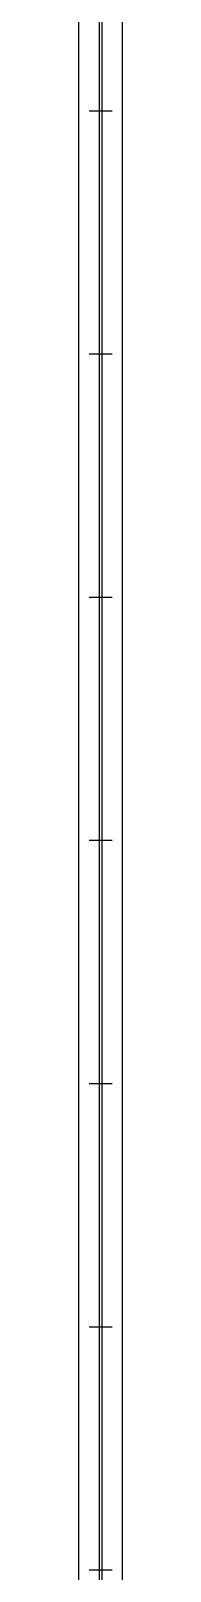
# Model space of a CAD drawing. Header units: millimetres. Extents: x 2376 to 31783, y 3878 to 24674.
# Drawn here: x 13533 to 13565, y 11640 to 12780 of the extents above; entities that cross this region are included whole.
import ezdxf

# ---------------------------------------------------------------- set-up
doc = ezdxf.new("R2010")
doc.units = ezdxf.units.MM
doc.linetypes.add('CENTER', pattern=[2, 1.25, -0.25, 0.25, -0.25])
doc.layers.add('center', color=1, linetype='CENTER')

# ---------------------------------------------------------------- blocks, each defined once
blk = doc.blocks.new('A$C1F404FBA')
for p, q in [((9.5, 2586), (9.5, 0)), ((24.5, 2586), (24.5, 0))]:
    blk.add_line(p, q)
at = {"layer": 'center'}
for p, q in [((17, 2373), (0, 2373)), ((17, 2193), (0, 2193)), ((17, 2013), (0, 2013)), ((17, 1833), (0, 1833)), ((17, 1653), (0, 1653)), ((17, 1473), (0, 1473)), ((17, 1293), (0, 1293))]:
    blk.add_line(p, q, dxfattribs=at)
blk = doc.blocks.new('A$C25707C5C')
for p, q in [((1100, 2586), (1100, 0)), ((1085, 0), (1085, 2555.8))]:
    blk.add_line(p, q)
at = {"layer": 'center'}
for p, q in [((1109.5, 2373), (1092.5, 2373)), ((1109.5, 2193), (1092.5, 2193)), ((1109.5, 2013), (1092.5, 2013)), ((1109.5, 1833), (1092.5, 1833)), ((1109.5, 1653), (1092.5, 1653)), ((1109.5, 1473), (1092.5, 1473)), ((1109.5, 1293), (1092.5, 1293))]:
    blk.add_line(p, q, dxfattribs=at)
blk = doc.blocks.new('1')
for name, p in [('A$C25707C5C', (12447.8, 10347.2)), ('A$C1F404FBA', (13540.3, 10347.2))]:
    blk.add_blockref(name, p)

msp = doc.modelspace()

# ---------------------------------------------------------------- block references
msp.add_blockref('1', (0, 0))

doc.saveas('drawing.dxf')
